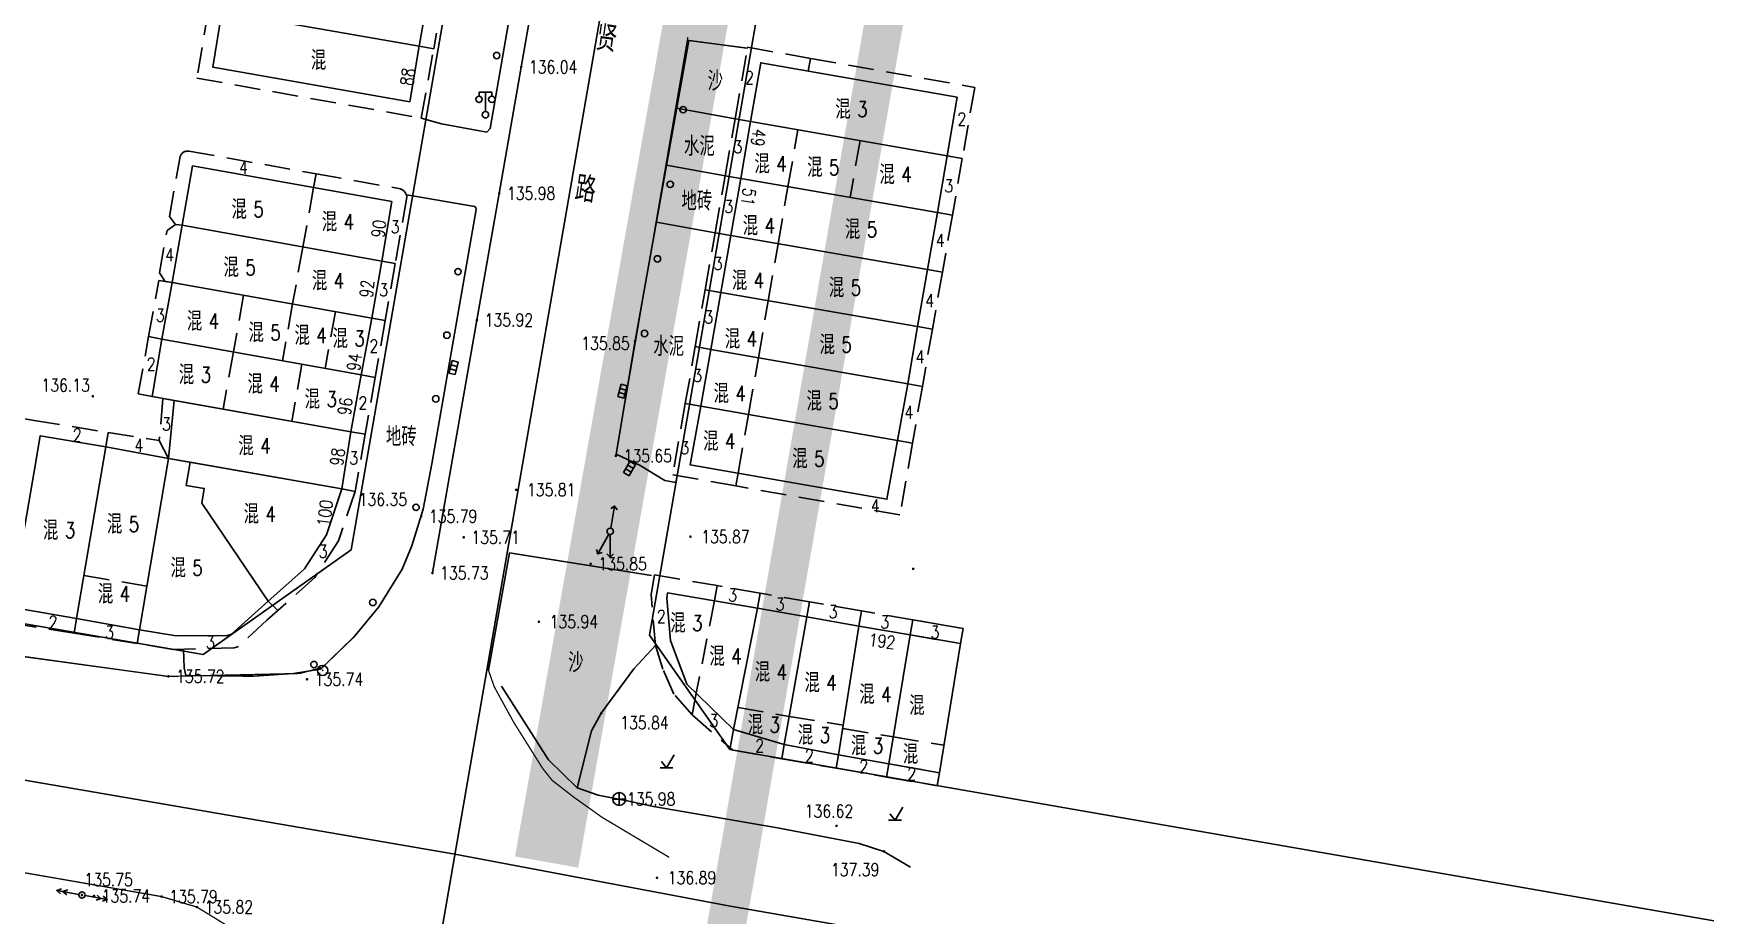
# Model space of a CAD drawing. Extents: x 529262 to 576451, y 2694391 to 2717535.
# Drawn here: x 563364.9 to 563495.1, y 2710567.8 to 2710636.5 of the extents above; entities that cross this region are included whole.
import ezdxf
from ezdxf.enums import TextEntityAlignment as Align
from ezdxf.xclip import XClip

# ---------------------------------------------------------------- set-up
doc = ezdxf.new("R2010")
doc.units = 0
doc.header["$XCLIPFRAME"] = 0
for name, pattern in [('DASH', [0.35, 0.25, -0.1]), ('X2', [10, 8, -2]), ('X5', [3, 2, -1])]:
    doc.linetypes.add(name, pattern=pattern)
for name, color, linetype in [('COMPONENT', 8, 'Continuous'), ('DLDW', 8, 'Continuous'), ('DLSS', 4, 'Continuous'), ('DMTZ', 8, 'Continuous'), ('GCD', 8, 'Continuous'), ('GXYZ', 8, 'Continuous'), ('JMD', 8, 'Continuous'), ('KZD', 8, 'Continuous'), ('PP-COM', 7, 'Continuous'), ('RD-中线', 40, 'Continuous'), ('RD-红线', 7, 'Continuous'), ('ZBTZ', 8, 'Continuous'), ('ZJ', 7, 'Continuous'), ('污水管径标注_W10-', 202, 'Continuous'), ('河流', 4, 'Continuous')]:
    doc.layers.add(name, color=color, linetype=linetype)
doc.styles.add('HZ', font='rs.shx', dxfattribs={"width": 0.8, "bigfont": 'hztxt.shx'})
doc.linetypes.add('10421', pattern='A,2,[150,AAA.SHX,S=0.5,R=0,X=0,Y=0.5],1e-11', length=2)
doc.linetypes.add('1161', pattern='A,0,[149,AAA.SHX,S=0.15,R=0,X=0,Y=0],-1.6', length=1.6)

# ---------------------------------------------------------------- blocks, each defined once
blk = doc.blocks.new('A$C19FD0107')
at = {"layer": 'RD-中线', "color": 8, "linetype": 'Continuous', "flags": 128}
blk.add_lwpolyline([(-7700.15, 15606.15), (-7604.06, 16159.91), (-7604.06, 16159.91), (-7596.39, 16204.1), (-7596.39, 16204.1), (-7583.8, 16276.68, 0.000297), (-7583.74, 16277.03), (-7578.34, 16308.34, -0.000153), (-7578.31, 16308.52), (-7563.37, 16394.93, -0.000362), (-7563.29, 16395.36), (-7551.51, 16462.95, -0.000187), (-7551.47, 16463.17), (-7534.02, 16562.75)], format="xyb", dxfattribs=at)
for points in [[(-8319.85, 16305.85), (-7600.23, 16181.99)], [(-7453.22, 16156.07), (-7578.93, 16177.97), (-7600.23, 16181.99)]]:
    blk.add_lwpolyline(points, dxfattribs=at)
at = {"layer": 'RD-红线', "color": 8, "linetype": 'Continuous', "flags": 128}
for points in [[(-7608.3, 16205.69), (-7596.91, 16271.33), (-7595.54, 16279.2)], [(-7585.09, 16199.04), (-7573.25, 16267.27), (-7571.88, 16275.16)], [(-7724.98, 16215.64), (-7619.84, 16197.54)], [(-7487.45, 16174.22), (-7495.49, 16175.62), (-7578.83, 16190.13)]]:
    blk.add_lwpolyline(points, dxfattribs=at)
at = {"layer": 'RD-红线', "color": 8}
blk.add_lwpolyline([(-7619.84, 16197.54), (-7608.3, 16205.69, 0.413816)], format="xyb", dxfattribs=at)
blk.add_lwpolyline([(-7585.09, 16199.04), (-7578.82, 16190.13)], dxfattribs=at)
blk = doc.blocks.new('gc123')
at = {"color": 8}
for p, q in [((-1, 0), (1, 0)), ((0, 0), (-0.8, 1)), ((0, 0), (1.2, 2))]:
    blk.add_line(p, q, dxfattribs=at)
blk = doc.blocks.new('gc170')
at = {"color": 8, "linetype": 'Continuous'}
blk.add_circle((0, 0), 0.5, dxfattribs=at)
blk = doc.blocks.new('gc097')
at = {"color": 8}
for p, q in [((-1, 2.9), (-1, 3.5)), ((-1, 3.5), (1, 3.5)), ((0, 0.5), (0, 3.5)), ((1, 3.5), (1, 2.9))]:
    blk.add_line(p, q, dxfattribs=at)
for centre in [(-1, 2.4), (1, 2.4), (0, 0)]:
    blk.add_circle(centre, 0.5, dxfattribs=at)
blk = doc.blocks.new('gc117')
at = {"color": 8}
blk.add_circle((0, 0), 0.8, dxfattribs=at)
blk.add_point((0, 0), dxfattribs=at)
blk = doc.blocks.new('gc041')
for p, q in [((-1, 0.5), (1, 0.5)), ((-1, -0.5), (-1, 0.5)), ((-0.33, 0.5), (-0.33, -0.5)), ((0.33, 0.5), (0.33, -0.5)), ((1, 0.5), (1, -0.5)), ((1, -0.5), (-1, -0.5))]:
    blk.add_line(p, q)
blk = doc.blocks.new('gc013b')
at = {"linetype": 'Continuous'}
blk.add_line((0.5, 0), (4, 0), dxfattribs=at)
at = {"linetype": 'Continuous', "flags": 128}
blk.add_lwpolyline([(3.5, 0.5), (4, 0), (3.5, -0.5)], dxfattribs=at)
blk = doc.blocks.new('gc013a')
at = {"linetype": 'Continuous'}
blk.add_line((0.5, 0), (4, 0), dxfattribs=at)
at = {"linetype": 'Continuous', "flags": 128}
for points in [[(2.31, -0.4), (3, 0), (2.31, 0.4)], [(3.31, -0.4), (4, 0), (3.31, 0.4)]]:
    blk.add_lwpolyline(points, dxfattribs=at)
blk = doc.blocks.new('GC200')
at = {"linetype": 'Continuous', "const_width": 0.2, "flags": 128}
blk.add_lwpolyline([(-0.1, 0, 1), (0.1, 0, 1)], format="xyb", close=True, dxfattribs=at)
blk = doc.blocks.new('gcbj0102')
for p, q in [((-1, 0), (1, 0)), ((0, -1), (0, 1))]:
    blk.add_line(p, q)
blk.add_circle((0, 0), 1)

msp = doc.modelspace()

# ---------------------------------------------------------------- linework, layer by layer
at = {"layer": 'DLSS', "linetype": 'Continuous', "const_width": 0.1, "elevation": 24.543, "flags": 128}
for points in [[(563293.254, 2710702.46), (563282.549, 2710699.569), (563275.156, 2710693.485), (563272.229, 2710688.281), (563263.761, 2710649.245), (563261.067, 2710624.833), (563259.77, 2710618.629), (563259.595, 2710614.136), (563260.883, 2710610.583), (563262.962, 2710606.832), (563264.936, 2710604.632), (563270.037, 2710601.983), (563275.245, 2710600.289), (563315.937, 2710594.555), (563375.452, 2710586.437), (563385.68, 2710586.666), (563387.357, 2710587.117)], [(563415.902, 2710636.219), (563410.293, 2710603.614)], [(563381.152, 2710545.045), (563378.533, 2710532.016), (563383.443, 2710531.351), (563386.484, 2710549.457), (563387.009, 2710554.847), (563386.654, 2710557.651), (563385.577, 2710560.902), (563384.555, 2710562.98), (563382.417, 2710565.275), (563379.82, 2710567.153), (563377.676, 2710568.473), (563374.921, 2710569.291)]]:
    msp.add_lwpolyline(points, dxfattribs=at)
at = {"layer": 'DLSS', "linetype": 'Continuous'}
for points in [[(563388.355, 2710685.966), (563392.091, 2710684.256), (563395.76, 2710682.199), (563399.454, 2710679.521), (563402.995, 2710674.4), (563404.719, 2710670.721), (563406.162, 2710665.92), (563406.448, 2710663.363), (563400.512, 2710629.095), (563400.237, 2710628.824), (563396.717, 2710629.466), (563395.13, 2710629.917)], [(563420.536, 2710635.352), (563415.986, 2710635.967), (563411.793, 2710612.558), (563410.331, 2710603.752), (563412.197, 2710602.851), (563414.112, 2710601.693), (563414.969, 2710601.544), (563415.062, 2710602.075)], [(563394.03, 2710623.934), (563399.285, 2710623.039), (563399.399, 2710622.95), (563399.43, 2710622.804), (563395.967, 2710603), (563395.291, 2710599.468), (563394.404, 2710596.595), (563393.668, 2710594.776), (563391.836, 2710591.863), (563389.858, 2710589.478), (563387.3, 2710586.998)], [(563413.062, 2710594.294), (563402.022, 2710596.053), (563400.376, 2710586.918)], [(563387.3, 2710586.998), (563385.199, 2710586.663), (563381.998, 2710586.444), (563376.801, 2710586.513)]]:
    msp.add_lwpolyline(points, dxfattribs=at)
at = {"layer": 'DLSS', "linetype": 'Continuous', "const_width": 0.1}
for points in [[(563420.536, 2710635.352), (563415.986, 2710635.967), (563411.793, 2710612.558), (563410.331, 2710603.752), (563412.197, 2710602.851), (563414.112, 2710601.693), (563414.969, 2710601.544), (563415.062, 2710602.075)], [(563394.03, 2710623.934), (563399.285, 2710623.039), (563399.399, 2710622.95), (563399.43, 2710622.804), (563395.967, 2710603), (563395.291, 2710599.468), (563394.404, 2710596.595), (563393.668, 2710594.776), (563391.836, 2710591.863), (563389.858, 2710589.478), (563387.3, 2710586.998)], [(563413.062, 2710594.294), (563402.022, 2710596.053), (563400.376, 2710586.918)], [(563387.3, 2710586.998), (563385.199, 2710586.663), (563381.998, 2710586.444), (563376.801, 2710586.513)]]:
    msp.add_lwpolyline(points, dxfattribs=at)
at = {"layer": 'DLSS', "linetype": 'Continuous', "const_width": 0.1, "flags": 128}
for points in [[(563275.295, 2710600.289), (563375.402, 2710586.437)], [(563271.684, 2710587.232), (563374.921, 2710569.291)]]:
    msp.add_lwpolyline(points, dxfattribs=at)
at = {"layer": 'DLSS', "linetype": 'X2', "const_width": 0.1, "flags": 128}
msp.add_lwpolyline([(563400.376, 2710586.918), (563400.819, 2710585.638), (563402.324, 2710582.89), (563404.598, 2710579.268), (563405.332, 2710578.344), (563407.005, 2710577.043), (563409.245, 2710575.447), (563414.448, 2710572.349)], dxfattribs=at)
at = {"layer": 'DMTZ', "linetype": '10421', "elevation": 136.9, "flags": 128}
msp.add_lwpolyline([(563401.399, 2710585.67), (563405.038, 2710579.928), (563407.291, 2710577.765), (563408.912, 2710577.195), (563411.446, 2710576.703), (563413.232, 2710576.303), (563422.89, 2710574.637), (563429.239, 2710573.436), (563431.17, 2710572.812), (563433.225, 2710571.593)], dxfattribs=at)
at = {"layer": 'JMD', "linetype": 'Continuous', "flags": 128}
for points, elevation in [([(563394.991, 2710635.508), (563395.716, 2710639.672), (563380.363, 2710642.353), (563379.625, 2710638.185)], 136.717), ([(563394.241, 2710631.185), (563378.92, 2710633.878), (563379.625, 2710638.185), (563394.991, 2710635.508)], 136.688), ([(563436.866, 2710631.541), (563436.102, 2710626.986), (563420.786, 2710629.648), (563421.583, 2710634.232)], 136.1), ([(563436.102, 2710626.986), (563435.327, 2710622.553), (563420.034, 2710625.206), (563420.786, 2710629.648)], 136.275), ([(563377.328, 2710626.187), (563392.842, 2710623.425), (563392.068, 2710618.771), (563376.527, 2710621.568)], 136.463), ([(563435.327, 2710622.553), (563434.563, 2710618.128), (563419.256, 2710620.77), (563420.034, 2710625.206)], 136.474), ([(563376.527, 2710621.568), (563375.744, 2710617.126), (563391.285, 2710614.339), (563392.068, 2710618.771)], 136.396), ([(563376.527, 2710621.568), (563375.744, 2710617.126), (563391.285, 2710614.339), (563392.068, 2710618.771)], 136.396), ([(563434.563, 2710618.128), (563433.772, 2710613.677), (563418.464, 2710616.33), (563419.256, 2710620.77)], 136.466), ([(563434.563, 2710618.128), (563433.772, 2710613.677), (563418.464, 2710616.33), (563419.256, 2710620.77)], 136.466), ([(563375.744, 2710617.126), (563374.942, 2710612.712), (563390.475, 2710609.918), (563391.285, 2710614.339)], 136.296), ([(563375.744, 2710617.126), (563374.942, 2710612.712), (563390.475, 2710609.918), (563391.285, 2710614.339)], 136.296), ([(563433.772, 2710613.677), (563433.02, 2710609.21), (563417.696, 2710611.908), (563418.464, 2710616.33), (563433.772, 2710613.677)], -526.912), ([(563433.772, 2710613.677), (563433.02, 2710609.21), (563417.696, 2710611.908), (563418.464, 2710616.33), (563433.772, 2710613.677)], -526.912), ([(563374.942, 2710612.712), (563374.178, 2710608.225), (563389.656, 2710605.489), (563390.475, 2710609.918)], 136.288), ([(563374.942, 2710612.712), (563374.178, 2710608.225), (563389.656, 2710605.489), (563390.475, 2710609.918)], 136.288), ([(563433.02, 2710609.21), (563432.226, 2710604.802), (563416.902, 2710607.47), (563417.696, 2710611.908)], -527.165), ([(563433.02, 2710609.21), (563432.226, 2710604.802), (563416.902, 2710607.47), (563417.696, 2710611.908)], -527.165), ([(563416.902, 2710607.47), (563432.226, 2710604.802), (563431.405, 2710600.231), (563416.074, 2710602.926)], 136.241), ([(563416.902, 2710607.47), (563432.226, 2710604.802), (563431.405, 2710600.231), (563416.074, 2710602.926)], 136.241), ([(563375.459, 2710603.42), (563373.207, 2710590.068), (563368.294, 2710590.935), (563370.573, 2710604.318)], 136.342), ([(563375.459, 2710603.42), (563373.207, 2710590.068), (563368.294, 2710590.935), (563370.573, 2710604.318)], 136.342), ([(563377.141, 2710603.123), (563388.959, 2710601.04), (563387.751, 2710597.455), (563386.045, 2710594.816), (563385.771, 2710594.545), (563383.23, 2710592.305), (563378.045, 2710599.931), (563378.238, 2710601.075), (563376.835, 2710601.311)], 136.342), ([(563377.141, 2710603.123), (563388.959, 2710601.04), (563387.751, 2710597.455), (563386.045, 2710594.816), (563385.771, 2710594.545), (563383.23, 2710592.305), (563378.045, 2710599.931), (563378.238, 2710601.075), (563376.835, 2710601.311)], 136.342), ([(563421.319, 2710591.753), (563414.306, 2710592.94), (563414.26, 2710592.529), (563414.537, 2710589.222), (563415.833, 2710585.821), (563419.467, 2710582.297), (563421.319, 2710591.753)], 136.186), ([(563421.319, 2710591.753), (563414.306, 2710592.94), (563414.26, 2710592.529), (563414.537, 2710589.222), (563415.833, 2710585.821), (563419.467, 2710582.297), (563421.319, 2710591.753)], 136.186), ([(563421.319, 2710591.753), (563425.158, 2710591.076), (563423.404, 2710581.125), (563419.714, 2710582.231), (563419.467, 2710582.297), (563421.319, 2710591.753)], 136.186), ([(563421.319, 2710591.753), (563425.158, 2710591.076), (563423.404, 2710581.125), (563419.714, 2710582.231), (563419.467, 2710582.297), (563421.319, 2710591.753)], 136.186), ([(563427.636, 2710580.33), (563423.404, 2710581.125), (563425.158, 2710591.076), (563429.215, 2710590.361)], 136.207), ([(563427.636, 2710580.33), (563423.404, 2710581.125), (563425.158, 2710591.076), (563429.215, 2710590.361)], 136.207), ([(563429.215, 2710590.361), (563427.636, 2710580.33), (563431.55, 2710579.632), (563433.216, 2710589.671)], 136.207), ([(563429.215, 2710590.361), (563427.636, 2710580.33), (563431.55, 2710579.632), (563433.216, 2710589.671)], 136.207), ([(563433.216, 2710589.671), (563437.124, 2710588.997), (563435.485, 2710578.934), (563431.55, 2710579.632)], 136.194)]:
    msp.add_lwpolyline(points, close=True, dxfattribs=dict(at, elevation=elevation))
at = {"layer": 'JMD', "linetype": 'X5'}
for points, elevation in [([(563395.716, 2710639.672), (563396.844, 2710639.486), (563396.117, 2710635.312), (563394.991, 2710635.508)], 136.656), ([(563379.625, 2710638.185), (563378.581, 2710638.365), (563377.664, 2710633.032), (563395.13, 2710629.917), (563396.117, 2710635.312), (563394.991, 2710635.508)], 136.688), ([(563420.786, 2710629.648), (563419.576, 2710629.86), (563420.55, 2710635.431), (563425.445, 2710634.567), (563425.272, 2710633.582)], 136.1), ([(563425.272, 2710633.582), (563425.445, 2710634.567), (563438.241, 2710632.309), (563437.273, 2710626.781), (563436.102, 2710626.986)], 136.286), ([(563420.034, 2710625.206), (563418.8, 2710625.422), (563419.576, 2710629.86), (563420.786, 2710629.648)], 136.275), ([(563436.102, 2710626.986), (563437.273, 2710626.781), (563436.497, 2710622.348), (563435.327, 2710622.553)], 136.275), ([(563419.256, 2710620.77), (563418.024, 2710620.985), (563418.8, 2710625.422), (563420.034, 2710625.206)], 136.466), ([(563375.744, 2710617.126), (563375.209, 2710617.203), (563374.755, 2710617.868), (563375.345, 2710621.156), (563376.001, 2710621.628), (563376.527, 2710621.568)], 136.296), ([(563435.327, 2710622.553), (563436.497, 2710622.348), (563435.723, 2710617.925), (563434.563, 2710618.128)], 136.275), ([(563418.464, 2710616.33), (563417.248, 2710616.543), (563418.025, 2710620.99), (563419.256, 2710620.77)], 136.466), ([(563392.068, 2710618.771), (563393.116, 2710618.587), (563392.335, 2710614.154), (563391.285, 2710614.339)], 136.396), ([(563392.068, 2710618.771), (563393.116, 2710618.587), (563392.335, 2710614.154), (563391.285, 2710614.339)], 136.396), ([(563434.563, 2710618.128), (563435.723, 2710617.925), (563434.943, 2710613.472), (563433.772, 2710613.677)], 136.466), ([(563374.942, 2710612.712), (563373.911, 2710612.898), (563374.702, 2710617.276), (563375.744, 2710617.126)], 136.288), ([(563374.942, 2710612.712), (563373.911, 2710612.898), (563374.702, 2710617.276), (563375.744, 2710617.126)], 136.288), ([(563417.696, 2710611.908), (563416.475, 2710612.121), (563417.248, 2710616.543), (563418.464, 2710616.33)], -526.912), ([(563417.696, 2710611.908), (563416.475, 2710612.121), (563417.248, 2710616.543), (563418.464, 2710616.33)], -526.912), ([(563391.285, 2710614.339), (563392.335, 2710614.154), (563391.556, 2710609.728), (563390.475, 2710609.918)], 136.296), ([(563391.285, 2710614.339), (563392.335, 2710614.154), (563391.556, 2710609.728), (563390.475, 2710609.918)], 136.296), ([(563433.772, 2710613.677), (563434.943, 2710613.472), (563434.162, 2710609.01), (563433.02, 2710609.21)], 136.466), ([(563433.772, 2710613.677), (563434.943, 2710613.472), (563434.162, 2710609.01), (563433.02, 2710609.21)], 136.466), ([(563416.902, 2710607.47), (563415.698, 2710607.68), (563416.475, 2710612.121), (563417.696, 2710611.908)], 136.241), ([(563416.902, 2710607.47), (563415.698, 2710607.68), (563416.475, 2710612.121), (563417.696, 2710611.908)], 136.241), ([(563390.475, 2710609.918), (563391.556, 2710609.728), (563390.775, 2710605.292), (563389.656, 2710605.489)], 136.288), ([(563390.475, 2710609.918), (563391.556, 2710609.728), (563390.775, 2710605.292), (563389.656, 2710605.489)], 136.288), ([(563433.02, 2710609.21), (563434.162, 2710609.01), (563433.391, 2710604.607), (563432.226, 2710604.802)], -527.165), ([(563433.02, 2710609.21), (563434.162, 2710609.01), (563433.391, 2710604.607), (563432.226, 2710604.802)], -527.165), ([(563416.902, 2710607.47), (563415.698, 2710607.68), (563414.729, 2710602.134), (563419.64, 2710601.267), (563419.816, 2710602.268)], 136.241), ([(563416.902, 2710607.47), (563415.698, 2710607.68), (563414.729, 2710602.134), (563419.64, 2710601.267), (563419.816, 2710602.268)], 136.241), ([(563364.998, 2710590.303), (563361.312, 2710590.899), (563363.975, 2710606.539), (563364.998, 2710606.373)], 136.195), ([(563364.998, 2710606.373), (563370.754, 2710605.442), (563370.573, 2710604.318)], 136.195), ([(563370.573, 2710604.318), (563370.754, 2710605.442), (563374.746, 2710604.796), (563375.459, 2710603.42)], 136.195), ([(563370.573, 2710604.318), (563370.754, 2710605.442), (563374.746, 2710604.796), (563375.459, 2710603.42)], 136.195), ([(563432.226, 2710604.802), (563433.391, 2710604.607), (563432.412, 2710599.012), (563419.64, 2710601.267), (563419.816, 2710602.268)], 136.241), ([(563432.226, 2710604.802), (563433.391, 2710604.607), (563432.412, 2710599.012), (563419.64, 2710601.267), (563419.816, 2710602.268)], 136.241), ([(563421.319, 2710591.753), (563421.522, 2710592.92), (563418.173, 2710593.505), (563417.966, 2710592.32)], 136.186), ([(563421.319, 2710591.753), (563421.522, 2710592.92), (563418.173, 2710593.505), (563417.966, 2710592.32)], 136.186), ([(563425.158, 2710591.076), (563425.363, 2710592.25), (563421.522, 2710592.92), (563421.319, 2710591.753)], 136.186), ([(563425.158, 2710591.076), (563425.363, 2710592.25), (563421.522, 2710592.92), (563421.319, 2710591.753)], 136.186), ([(563429.215, 2710590.361), (563429.421, 2710591.542), (563425.363, 2710592.25), (563425.158, 2710591.076)], 136.207), ([(563429.215, 2710590.361), (563429.421, 2710591.542), (563425.363, 2710592.25), (563425.158, 2710591.076)], 136.207), ([(563433.216, 2710589.671), (563433.42, 2710590.843), (563429.421, 2710591.542), (563429.215, 2710590.361)], 136.194), ([(563433.216, 2710589.671), (563433.42, 2710590.843), (563429.421, 2710591.542), (563429.215, 2710590.361)], 136.194), ([(563368.294, 2710590.935), (563368.11, 2710589.799), (563364.998, 2710590.303)], 136.195), ([(563373.207, 2710590.068), (563373.028, 2710589.003), (563368.11, 2710589.799), (563368.294, 2710590.935)], 136.342), ([(563373.207, 2710590.068), (563373.028, 2710589.003), (563368.11, 2710589.799), (563368.294, 2710590.935)], 136.342), ([(563435.381, 2710590.501), (563433.42, 2710590.843), (563433.216, 2710589.671)], 136.194), ([(563437.124, 2710588.997), (563437.327, 2710590.162), (563433.42, 2710590.843), (563433.216, 2710589.671)], 136.194), ([(563423.404, 2710581.125), (563423.211, 2710580.023), (563427.453, 2710579.285), (563427.636, 2710580.33)], 136.259), ([(563423.404, 2710581.125), (563423.211, 2710580.023), (563427.453, 2710579.285), (563427.636, 2710580.33)], 136.259), ([(563427.636, 2710580.33), (563427.453, 2710579.285), (563431.369, 2710578.602), (563431.55, 2710579.632)], 136.207), ([(563427.636, 2710580.33), (563427.453, 2710579.285), (563431.369, 2710578.602), (563431.55, 2710579.632)], 136.207), ([(563431.55, 2710579.632), (563431.369, 2710578.602), (563433.973, 2710578.149)], 136.194), ([(563431.55, 2710579.632), (563431.369, 2710578.602), (563435.306, 2710577.916), (563435.485, 2710578.934)], 136.194)]:
    msp.add_lwpolyline(points, dxfattribs=dict(at, elevation=elevation))
at = {"layer": 'JMD', "linetype": 'X5', "flags": 128}
for points, elevation in [([(563423.695, 2710624.571), (563424.466, 2710629.008)], 136.286), ([(563429.306, 2710628.167), (563428.536, 2710623.731)], 136.1), ([(563386.756, 2710624.509), (563385.922, 2710619.877)], 136.463), ([(563422.926, 2710620.137), (563423.695, 2710624.571)], 136.286), ([(563422.158, 2710615.69), (563422.926, 2710620.137)], 136.286), ([(563385.922, 2710619.877), (563385.127, 2710615.443)], 136.463), ([(563381.304, 2710616.129), (563380.51, 2710611.71)], 136.296), ([(563381.304, 2710616.129), (563380.51, 2710611.71)], 136.296), ([(563385.127, 2710615.443), (563384.332, 2710611.023)], 136.463), ([(563385.127, 2710615.443), (563384.332, 2710611.023)], 136.463), ([(563388.454, 2710614.847), (563387.658, 2710610.425)], 136.296), ([(563388.454, 2710614.847), (563387.658, 2710610.425)], 136.296), ([(563421.39, 2710611.258), (563422.158, 2710615.69)], 136.286), ([(563421.39, 2710611.258), (563422.158, 2710615.69)], 136.286), ([(563380.51, 2710611.71), (563379.72, 2710607.245)], 136.296), ([(563380.51, 2710611.71), (563379.72, 2710607.245)], 136.296), ([(563420.61, 2710606.824), (563421.39, 2710611.258)], 136.286), ([(563420.61, 2710606.824), (563421.39, 2710611.258)], 136.286), ([(563385.853, 2710610.749), (563385.067, 2710606.3)], 136.288), ([(563385.853, 2710610.749), (563385.067, 2710606.3)], 136.288), ([(563419.816, 2710602.268), (563420.61, 2710606.824)], 136.286), ([(563419.816, 2710602.268), (563420.61, 2710606.824)], 136.286), ([(563368.866, 2710594.295), (563373.78, 2710593.466)], -512.634), ([(563368.866, 2710594.295), (563373.78, 2710593.466)], -512.634), ([(563419.804, 2710584.018), (563423.79, 2710583.315)], 136.186), ([(563419.804, 2710584.018), (563423.79, 2710583.315)], 136.186), ([(563423.79, 2710583.315), (563428.001, 2710582.653)], 136.186), ([(563423.79, 2710583.315), (563428.001, 2710582.653)], 136.186), ([(563427.959, 2710582.381), (563431.897, 2710581.728)], 136.207), ([(563427.959, 2710582.381), (563431.897, 2710581.728)], 136.207), ([(563431.897, 2710581.728), (563434.335, 2710581.331)], 136.207), ([(563431.897, 2710581.728), (563435.835, 2710581.086)], 136.207)]:
    msp.add_lwpolyline(points, dxfattribs=dict(at, elevation=elevation))
at = {"layer": 'JMD', "linetype": 'X5'}
for points, elevation in [([(563376.527, 2710621.568), (563376.001, 2710621.628), (563375.53, 2710622.258), (563376.375, 2710626.919, -0.3735509), (563377.043, 2710627.347), (563386.947, 2710625.581), (563386.756, 2710624.509)], 136.396), ([(563386.756, 2710624.509), (563386.947, 2710625.581), (563393.523, 2710624.408, -0.2854111), (563394.027, 2710623.76), (563393.116, 2710618.587), (563392.068, 2710618.771)], 136.463)]:
    msp.add_lwpolyline(points, format="xyb", dxfattribs=dict(at, elevation=elevation))
for points in [[(563374.178, 2710608.225), (563373.106, 2710608.434), (563373.911, 2710612.898), (563374.942, 2710612.712)], [(563374.178, 2710608.225), (563373.106, 2710608.434), (563373.911, 2710612.898), (563374.942, 2710612.712)], [(563375.897, 2710607.921), (563375.024, 2710608.075), (563374.746, 2710604.796), (563375.459, 2710603.42)], [(563375.897, 2710607.921), (563375.024, 2710608.075), (563374.746, 2710604.796), (563375.459, 2710603.42)], [(563389.656, 2710605.489), (563390.775, 2710605.292), (563389.992, 2710600.842), (563388.959, 2710601.04)], [(563389.656, 2710605.489), (563390.775, 2710605.292), (563389.992, 2710600.842), (563388.959, 2710601.04)], [(563388.959, 2710601.04), (563389.992, 2710600.842), (563388.702, 2710596.996), (563386.863, 2710594.151), (563383.983, 2710591.572), (563383.23, 2710592.305)], [(563388.959, 2710601.04), (563389.992, 2710600.842), (563388.702, 2710596.996), (563386.863, 2710594.151), (563383.983, 2710591.572), (563383.23, 2710592.305)], [(563416.556, 2710585.12), (563416.226, 2710583.435), (563414.818, 2710585.062), (563413.957, 2710586.998), (563413.382, 2710588.839), (563413.04, 2710592.811), (563413.303, 2710594.355), (563418.173, 2710593.505), (563417.966, 2710592.32)], [(563416.556, 2710585.12), (563416.226, 2710583.435), (563414.818, 2710585.062), (563413.957, 2710586.998), (563413.382, 2710588.839), (563413.04, 2710592.811), (563413.303, 2710594.355), (563418.173, 2710593.505), (563417.966, 2710592.32)], [(563383.23, 2710592.305), (563383.983, 2710591.572), (563383.117, 2710590.808), (563380.901, 2710588.765), (563380.566, 2710588.672), (563375.823, 2710588.534), (563373.028, 2710589.003), (563373.207, 2710590.068)], [(563383.23, 2710592.305), (563383.983, 2710591.572), (563383.117, 2710590.808), (563380.901, 2710588.765), (563380.566, 2710588.672), (563375.823, 2710588.534), (563373.028, 2710589.003), (563373.207, 2710590.068)], [(563416.556, 2710585.12), (563416.226, 2710583.435), (563419.186, 2710580.866), (563419.467, 2710582.297)], [(563416.556, 2710585.12), (563416.226, 2710583.435), (563419.186, 2710580.866), (563419.467, 2710582.297)], [(563419.467, 2710582.297), (563419.186, 2710580.866), (563419.39, 2710580.689), (563423.211, 2710580.023), (563423.404, 2710581.125)], [(563419.467, 2710582.297), (563419.186, 2710580.866), (563419.39, 2710580.689), (563423.211, 2710580.023), (563423.404, 2710581.125)]]:
    msp.add_lwpolyline(points, dxfattribs=at)
at = {"layer": 'JMD', "linetype": 'Continuous', "flags": 128}
for points in [[(563375.897, 2710607.921), (563389.656, 2710605.489), (563388.959, 2710601.04), (563375.459, 2710603.42)], [(563375.897, 2710607.921), (563389.656, 2710605.489), (563388.959, 2710601.04), (563375.459, 2710603.42)], [(563383.23, 2710592.305), (563378.045, 2710599.931), (563378.238, 2710601.075), (563376.835, 2710601.311), (563377.141, 2710603.123), (563375.459, 2710603.42), (563373.207, 2710590.068), (563376.066, 2710589.586), (563380.035, 2710589.627), (563380.376, 2710589.721), (563383.23, 2710592.305)], [(563383.23, 2710592.305), (563378.045, 2710599.931), (563378.238, 2710601.075), (563376.835, 2710601.311), (563377.141, 2710603.123), (563375.459, 2710603.42), (563373.207, 2710590.068), (563376.066, 2710589.586), (563380.035, 2710589.627), (563380.376, 2710589.721), (563383.23, 2710592.305)]]:
    msp.add_lwpolyline(points, close=True, dxfattribs=at)
for points, elevation in [([(563364.998, 2710602.391), (563365.48, 2710605.179), (563370.573, 2710604.318), (563368.294, 2710590.935), (563364.998, 2710591.512)], 136.195), ([(563364.998, 2710591.512), (563363.172, 2710591.831), (563364.998, 2710602.391)], 136.195), ([(563434.09, 2710579.181), (563431.55, 2710579.632), (563433.216, 2710589.671), (563435.246, 2710589.321)], 136.194)]:
    msp.add_lwpolyline(points, dxfattribs=dict(at, elevation=elevation))
at = {"layer": 'JMD', "linetype": 'X5', "flags": 128}
msp.add_lwpolyline([(563417.966, 2710592.32), (563416.556, 2710585.12)], dxfattribs=at)
msp.add_lwpolyline([(563417.966, 2710592.32), (563416.556, 2710585.12)], dxfattribs=at)
at = {"layer": 'PP-COM', "color": 8, "const_width": 3}
msp.add_lwpolyline([(563417.341, 2710556.693), (562978.055, 2710627.629), (563025.329, 2710860.726), (563456.913, 2710785.203), (563417.116, 2710556.733)], dxfattribs=at)
at = {"layer": 'ZBTZ', "linetype": '1161', "flags": 128}
for points, elevation in [([(563419.577, 2710629.865), (563415.038, 2710630.678)], 136.36), ([(563418.801, 2710625.427), (563414.244, 2710626.243)], 136.5), ([(563418.025, 2710620.99), (563413.45, 2710621.81)], 136.371), ([(563407.291, 2710577.765), (563408.399, 2710582.187), (563409.157, 2710583.57), (563411.706, 2710587.024), (563413.382, 2710588.839)], 136.628), ([(563407.291, 2710577.765), (563408.399, 2710582.187), (563409.157, 2710583.57), (563411.706, 2710587.024), (563413.382, 2710588.839)], 136.628)]:
    msp.add_lwpolyline(points, dxfattribs=dict(at, elevation=elevation))
at = {"layer": 'ZBTZ', "linetype": '1161', "ltscale": 0.3, "flags": 128}
msp.add_lwpolyline([(563376.801, 2710586.513), (563376.672, 2710587.117), (563376.63, 2710588.558)], dxfattribs=at)
at = {"layer": '污水管径标注_W10-'}
msp.add_lwpolyline([(563396.027, 2710594.492), (563399.478, 2710614.192), (563401.203, 2710624.042), (563402.929, 2710633.892), (563406.38, 2710653.592), (563409.831, 2710673.292), (563411.625, 2710683.53), (563416.802, 2710713.08), (563420.185, 2710732.392), (563421.979, 2710742.63), (563423.636, 2710752.092), (563427.155, 2710772.18)], dxfattribs=at)
at = {"layer": '河流', "color": 5, "linetype": 'DASH', "ltscale": 0.1, "const_width": 5}
msp.add_lwpolyline([(563443.264, 2710788.226), (563404.903, 2710571.979)], dxfattribs=at)

# ---------------------------------------------------------------- block references
at = {"layer": 'COMPONENT', "linetype": 'Continuous', "xscale": 0.5, "yscale": 0.5}
msp.add_blockref('gcbj0102', (563410.555, 2710576.888, 135.98), dxfattribs=at)
at = {"layer": 'DLDW', "color": 252, "linetype": 'Continuous', "xscale": 0.5, "yscale": 0.5, "zscale": 0.5}
msp.add_blockref('gc097', (563400.139, 2710630.18), dxfattribs=at)
at = {"layer": 'GCD', "linetype": 'Continuous'}
ref = msp.add_blockref('GC200', (563402.926, 2710633.902, 136.04), dxfattribs=dict(at, xscale=0.5, yscale=0.5, zscale=0.5))
ref.add_attrib('height', '136.04', dxfattribs={"linetype": 'Continuous', "height": 1, "style": 'HZ', "width": 0.8}).set_placement((563403.526, 2710633.902, 136.04), align=Align.MIDDLE_LEFT)
ref = msp.add_blockref('GC200', (563401.209, 2710624.055, 135.98), dxfattribs=dict(at, xscale=0.5, yscale=0.5, zscale=0.5))
ref.add_attrib('height', '135.98', dxfattribs={"linetype": 'Continuous', "height": 1, "style": 'HZ', "width": 0.8}).set_placement((563401.809, 2710624.055, 135.98), align=Align.MIDDLE_LEFT)
ref = msp.add_blockref('GC200', (563399.478, 2710614.19, 135.92), dxfattribs=dict(at, xscale=0.5, yscale=0.5, zscale=0.5))
ref.add_attrib('height', '135.92', dxfattribs={"linetype": 'Continuous', "height": 1, "style": 'HZ', "width": 0.8}).set_placement((563400.078, 2710614.19, 135.92), align=Align.MIDDLE_LEFT)
at = {"layer": 'GCD', "linetype": 'Continuous', "xscale": 0.5, "yscale": 0.5, "zscale": 0.5}
for p in [(563411.793, 2710612.558, 135.846), (563369.57, 2710608.253, 136.132), (563402.531, 2710600.973, 135.813), (563416.102, 2710597.32, 135.874), (563433.449, 2710594.812, 135.902), (563404.3, 2710590.694, 135.944), (563427.474, 2710574.799, 136.621), (563413.499, 2710570.754, 136.889)]:
    msp.add_blockref('GC200', p, dxfattribs=at)
at = {"layer": 'GCD', "linetype": 'Continuous', "xscale": 0.5, "yscale": 0.5}
for p in [(563432.226, 2710604.802, 136.416), (563388.959, 2710601.04, 136.347), (563409.157, 2710583.57, 135.842), (563431.17, 2710572.812, 137.392), (563368.722, 2710569.414, 135.754)]:
    msp.add_blockref('GC200', p, dxfattribs=at)
at = {"layer": 'GCD', "linetype": 'Continuous'}
ref = msp.add_blockref('GC200', (563410.293, 2710603.614, 135.654), dxfattribs=dict(at, xscale=0.5, yscale=0.5, zscale=0.5))
ref.add_attrib('height', '135.65', dxfattribs={"linetype": 'Continuous', "height": 1, "style": 'HZ', "width": 0.8}).set_placement((563410.893, 2710603.614, 135.654), align=Align.MIDDLE_LEFT)
ref = msp.add_blockref('GC200', (563395.138, 2710598.903, 135.786), dxfattribs=dict(at, xscale=0.5, yscale=0.5, zscale=0.5))
ref.add_attrib('height', '135.79', dxfattribs={"linetype": 'Continuous', "height": 1, "style": 'HZ', "width": 0.8}).set_placement((563395.738, 2710598.903, 135.786), align=Align.MIDDLE_LEFT)
ref = msp.add_blockref('GC200', (563398.448, 2710597.269, 135.705), dxfattribs=dict(at, xscale=0.5, yscale=0.5, zscale=0.5))
ref.add_attrib('height', '135.71', dxfattribs={"linetype": 'Continuous', "height": 1, "style": 'HZ', "width": 0.8}).set_placement((563399.048, 2710597.269, 135.705), align=Align.MIDDLE_LEFT)
ref = msp.add_blockref('GC200', (563408.333, 2710595.203, 135.849), dxfattribs=dict(at, xscale=0.5, yscale=0.5, zscale=0.5))
ref.add_attrib('height', '135.85', dxfattribs={"linetype": 'Continuous', "height": 1, "style": 'HZ', "width": 0.8}).set_placement((563408.933, 2710595.203, 135.849), align=Align.MIDDLE_LEFT)
ref = msp.add_blockref('GC200', (563396.012, 2710594.493, 135.73), dxfattribs=dict(at, xscale=0.5, yscale=0.5, zscale=0.5))
ref.add_attrib('height', '135.73', dxfattribs={"linetype": 'Continuous', "height": 1, "style": 'HZ', "width": 0.8}).set_placement((563396.612, 2710594.493, 135.73), align=Align.MIDDLE_LEFT)
ref = msp.add_blockref('GC200', (563375.452, 2710586.437, 135.722), dxfattribs=dict(at, xscale=0.5, yscale=0.5, zscale=0.5))
ref.add_attrib('height', '135.72', dxfattribs={"linetype": 'Continuous', "height": 1, "style": 'HZ', "width": 0.8}).set_placement((563376.052, 2710586.437, 135.722), align=Align.MIDDLE_LEFT)
ref = msp.add_blockref('GC200', (563386.248, 2710586.213, 135.744), dxfattribs=dict(at, xscale=0.5, yscale=0.5, zscale=0.5))
ref.add_attrib('height', '135.74', dxfattribs={"linetype": 'Continuous', "height": 1, "style": 'HZ', "width": 0.8}).set_placement((563386.848, 2710586.213, 135.744), align=Align.MIDDLE_LEFT)
ref = msp.add_blockref('GC200', (563410.555, 2710576.888, 135.98), dxfattribs=dict(at, xscale=0.5, yscale=0.5, zscale=0.5))
ref.add_attrib('height', '135.98', dxfattribs={"linetype": 'Continuous', "height": 1, "style": 'HZ', "width": 0.8}).set_placement((563411.155, 2710576.888, 135.98), align=Align.MIDDLE_LEFT)
ref = msp.add_blockref('GC200', (563369.659, 2710569.336, 135.74), dxfattribs=dict(at, xscale=0.5, yscale=0.5, zscale=0.5))
ref.add_attrib('height', '135.74', dxfattribs={"linetype": 'Continuous', "height": 1, "style": 'HZ', "width": 0.8}).set_placement((563370.259, 2710569.336, 135.74), align=Align.MIDDLE_LEFT)
ref = msp.add_blockref('GC200', (563374.921, 2710569.291, 135.79), dxfattribs=dict(at, xscale=0.5, yscale=0.5, zscale=0.5))
ref.add_attrib('height', '135.79', dxfattribs={"linetype": 'Continuous', "height": 1, "style": 'HZ', "width": 0.8}).set_placement((563375.521, 2710569.291, 135.79), align=Align.MIDDLE_LEFT)
ref = msp.add_blockref('GC200', (563377.676, 2710568.473, 135.821), dxfattribs=dict(at, xscale=0.5, yscale=0.5, zscale=0.5))
ref.add_attrib('height', '135.82', dxfattribs={"linetype": 'Continuous', "height": 1, "style": 'HZ', "width": 0.8}).set_placement((563378.276, 2710568.473, 135.821), align=Align.MIDDLE_LEFT)
at = {"layer": 'GXYZ', "linetype": 'Continuous'}
for name, p, xscale, yscale, zscale, rotation in [('gc041', (563397.656, 2710610.484), 0.4999999998761745, 0.4999999998761745, 0.4999999998761745, 75.15788608872958), ('gc041', (563410.812, 2710608.645), 0.4999999998761745, 0.4999999998761745, 0.4999999998761745, 75.15788608872958), ('gc041', (563411.36, 2710602.617), 0.4999999999390561, 0.4999999999390561, 0.4999999999390561, 240.4176757538355), ('gc013b', (563409.857, 2710597.735), 0.5000000000435475, 0.5000000000435475, 0.5000000000435475, 80.30421559891124), ('gc013b', (563409.857, 2710597.735), 0.5000000002124146, 0.5000000002124146, 0.5000000002124146, 241.2977735078115), ('gc013b', (563409.857, 2710597.735), 0.4999999999972079, 0.4999999999972079, 0.4999999999972079, 269.7858783938564), ('gc013a', (563368.722, 2710569.414), 0.4999999999333541, 0.4999999999333541, 0.4999999999333541, 169.9701383492594), ('gc013a', (563368.722, 2710569.414), 0.49999999998825, 0.49999999998825, 0.49999999998825, 349.7401467216841)]:
    msp.add_blockref(name, p, dxfattribs=dict(at, xscale=xscale, yscale=yscale, zscale=zscale, rotation=rotation))
at = {"layer": 'GXYZ', "linetype": 'Continuous', "xscale": 0.5, "yscale": 0.5, "zscale": 0.5}
for p in [(563409.857, 2710597.735), (563409.857, 2710597.735), (563409.857, 2710597.735), (563409.857, 2710597.735), (563368.722, 2710569.414), (563368.722, 2710569.414), (563368.722, 2710569.414)]:
    msp.add_blockref('gc170', p, dxfattribs=at)
at = {"layer": 'KZD', "linetype": 'Continuous', "xscale": 0.5, "yscale": 0.5, "zscale": 0.5}
msp.add_blockref('gc117', (563387.461, 2710586.898, 136.084), dxfattribs=at)
msp.add_blockref('gc117', (563387.461, 2710586.898, 136.084), dxfattribs=at)
at = {"layer": 'PP-COM'}
ref = msp.add_blockref('A$C19FD0107', (570997.993, 2694390.603), dxfattribs=at)
XClip(ref).set_block_clipping_path([(-9366.4383134884, 14428.6043910822), (-3328.4480743363, 17452.7484863754)])
at = {"layer": 'ZBTZ', "linetype": 'Continuous'}
for p, xscale, yscale, zscale, rotation in [((563401.016, 2710634.786), 0.499999999956062, 0.499999999956062, 0.499999999956062, 260.1725827451389), ((563415.53, 2710630.57), 0.4999999998393497, 0.4999999998393497, 0.4999999998393497, 80.2293823100325), ((563414.529, 2710624.761), 0.4999999998393497, 0.4999999998393497, 0.4999999998393497, 80.2293823100325), ((563413.529, 2710618.952), 0.4999999998393497, 0.4999999998393497, 0.4999999998393497, 80.2293823100325), ((563398.004, 2710617.957), 0.5000000001512277, 0.5000000001512277, 0.5000000001512277, 260.0813340339334), ((563397.138, 2710613.006), 0.5000000001512277, 0.5000000001512277, 0.5000000001512277, 260.0813340339334), ((563397.138, 2710613.006), 0.5000000001512277, 0.5000000001512277, 0.5000000001512277, 260.0813340339334), ((563412.529, 2710613.143), 0.4999999998393497, 0.4999999998393497, 0.4999999998393497, 80.2293823100325), ((563412.529, 2710613.143), 0.4999999998393497, 0.4999999998393497, 0.4999999998393497, 80.2293823100325), ((563396.272, 2710608.054), 0.5000000001512277, 0.5000000001512277, 0.5000000001512277, 260.0813340339334), ((563396.272, 2710608.054), 0.5000000001512277, 0.5000000001512277, 0.5000000001512277, 260.0813340339334), ((563394.737, 2710599.606), 0.5000000001512277, 0.5000000001512277, 0.5000000001512277, 260.0813340339334), ((563394.737, 2710599.606), 0.5000000001512277, 0.5000000001512277, 0.5000000001512277, 260.0813340339334), ((563391.373, 2710592.198), 0.5000000001512277, 0.5000000001512277, 0.5000000001512277, 260.0813340339334), ((563391.373, 2710592.198), 0.5000000001512277, 0.5000000001512277, 0.5000000001512277, 260.0813340339334), ((563386.786, 2710587.361), 0.4999999999614736, 0.4999999999614736, 0.4999999999614736, 223.3495396267165), ((563386.786, 2710587.361), 0.4999999999614736, 0.4999999999614736, 0.4999999999614736, 223.3495396267165)]:
    msp.add_blockref('gc170', p, dxfattribs=dict(at, xscale=xscale, yscale=yscale, zscale=zscale, rotation=rotation))
at = {"layer": 'ZBTZ', "linetype": 'Continuous', "xscale": 0.5, "yscale": 0.5}
for p in [(563414.236, 2710579.319), (563414.236, 2710579.319), (563432.035, 2710575.243), (563432.035, 2710575.243)]:
    msp.add_blockref('gc123', p, dxfattribs=at)

# ---------------------------------------------------------------- texts
at = {"layer": 'GCD', "linetype": 'Continuous', "style": 'HZ', "width": 0.8}
for s, p in [('135.85', (563409.485, 2710612.381)), ('136.13', (563367.453, 2710609.115)), ('136.35', (563392.154, 2710600.217)), ('135.81', (563405.256, 2710600.973)), ('135.87', (563418.827, 2710597.32)), ('135.94', (563407.025, 2710590.694)), ('135.84', (563412.52, 2710582.84)), ('136.62', (563426.889, 2710575.942)), ('137.39', (563428.93, 2710571.387)), ('135.75', (563370.799, 2710570.614)), ('136.89', (563416.224, 2710570.754))]:
    msp.add_text(s, height=1, dxfattribs=at).set_placement(p, align=Align.MIDDLE)
at = {"layer": 'JMD', "linetype": 'Continuous', "style": 'HZ', "width": 0.8}
for p in [(563387.744, 2710634.421), (563428.58, 2710630.605), (563422.283, 2710626.35), (563426.386, 2710626.077), (563432.016, 2710625.514), (563381.566, 2710622.81), (563388.591, 2710621.836), (563421.371, 2710621.532), (563429.331, 2710621.25), (563380.94, 2710618.291), (563387.826, 2710617.248), (563420.526, 2710617.266), (563428.076, 2710616.712), (563378.084, 2710614.102), (563378.084, 2710614.102), (563382.887, 2710613.215), (563382.887, 2710613.215), (563386.471, 2710612.992), (563386.471, 2710612.992), (563389.429, 2710612.75), (563389.429, 2710612.75), (563419.975, 2710612.717), (563419.975, 2710612.717), (563427.351, 2710612.271), (563427.351, 2710612.271), (563377.458, 2710609.931), (563377.458, 2710609.931), (563382.808, 2710609.203), (563382.808, 2710609.203), (563387.261, 2710608.025), (563387.261, 2710608.025), (563419.106, 2710608.469), (563419.106, 2710608.469), (563426.337, 2710607.878), (563426.337, 2710607.878), (563382.099, 2710604.391), (563382.099, 2710604.391), (563418.286, 2710604.753), (563418.286, 2710604.753), (563425.227, 2710603.389), (563425.227, 2710603.389), (563382.508, 2710599.082), (563382.508, 2710599.082), (563366.882, 2710597.815), (563371.864, 2710598.296), (563371.864, 2710598.296), (563376.811, 2710594.888), (563376.811, 2710594.888), (563371.161, 2710592.855), (563371.161, 2710592.855), (563415.727, 2710590.585), (563415.727, 2710590.585), (563418.777, 2710588), (563418.777, 2710588), (563422.308, 2710586.772), (563422.308, 2710586.772), (563426.176, 2710585.943), (563426.176, 2710585.943), (563430.449, 2710585.031), (563430.449, 2710585.031), (563434.337, 2710584.167), (563434.337, 2710584.167), (563421.757, 2710582.667), (563421.757, 2710582.667), (563425.656, 2710581.869), (563425.656, 2710581.869), (563429.798, 2710581.036), (563429.798, 2710581.036), (563433.841, 2710580.374), (563433.841, 2710580.374)]:
    msp.add_text('混', height=1.5, dxfattribs=at).set_placement(p, align=Align.MIDDLE_RIGHT)
for s, p in [('3', (563429.08, 2710630.605)), ('4', (563422.783, 2710626.35)), ('5', (563426.886, 2710626.077)), ('4', (563432.516, 2710625.514)), ('5', (563382.066, 2710622.81)), ('4', (563389.091, 2710621.836)), ('4', (563421.871, 2710621.532)), ('5', (563429.831, 2710621.25)), ('5', (563381.44, 2710618.291)), ('4', (563388.326, 2710617.248)), ('4', (563421.026, 2710617.266)), ('5', (563428.576, 2710616.712)), ('4', (563378.584, 2710614.102)), ('4', (563378.584, 2710614.102)), ('5', (563383.387, 2710613.215)), ('5', (563383.387, 2710613.215)), ('4', (563386.971, 2710612.992)), ('4', (563386.971, 2710612.992)), ('3', (563389.929, 2710612.75)), ('3', (563389.929, 2710612.75)), ('4', (563420.475, 2710612.717)), ('4', (563420.475, 2710612.717)), ('5', (563427.851, 2710612.271)), ('5', (563427.851, 2710612.271)), ('3', (563377.958, 2710609.931)), ('3', (563377.958, 2710609.931)), ('4', (563383.308, 2710609.203)), ('4', (563383.308, 2710609.203)), ('3', (563387.761, 2710608.025)), ('3', (563387.761, 2710608.025)), ('4', (563419.606, 2710608.469)), ('4', (563419.606, 2710608.469)), ('5', (563426.837, 2710607.878)), ('5', (563426.837, 2710607.878)), ('4', (563382.599, 2710604.391)), ('4', (563382.599, 2710604.391)), ('4', (563418.786, 2710604.753)), ('4', (563418.786, 2710604.753)), ('5', (563425.727, 2710603.389)), ('5', (563425.727, 2710603.389)), ('4', (563383.008, 2710599.082)), ('4', (563383.008, 2710599.082)), ('3', (563367.382, 2710597.815)), ('5', (563372.364, 2710598.296)), ('5', (563372.364, 2710598.296)), ('5', (563377.311, 2710594.888)), ('5', (563377.311, 2710594.888)), ('4', (563371.661, 2710592.855)), ('4', (563371.661, 2710592.855)), ('3', (563416.227, 2710590.585)), ('3', (563416.227, 2710590.585)), ('4', (563419.277, 2710588)), ('4', (563419.277, 2710588)), ('4', (563422.808, 2710586.772)), ('4', (563422.808, 2710586.772)), ('4', (563426.676, 2710585.943)), ('4', (563426.676, 2710585.943)), ('4', (563430.949, 2710585.031)), ('4', (563430.949, 2710585.031)), ('3', (563422.257, 2710582.667)), ('3', (563422.257, 2710582.667)), ('3', (563426.156, 2710581.869)), ('3', (563426.156, 2710581.869)), ('3', (563430.298, 2710581.036)), ('3', (563430.298, 2710581.036))]:
    msp.add_text(s, height=1.2, dxfattribs=at).set_placement(p, align=Align.MIDDLE_LEFT)
at = {"layer": 'ZJ', "color": 8, "linetype": 'Continuous', "style": 'HZ', "width": 0.8}
for s, height, rotation, p in [('贤', 2, 351.92344, (563409.594, 2710636.2)), ('88', 1, 82.70061, (563394.082, 2710633.126)), ('49', 1, 261.89415, (563421.392, 2710628.387)), ('路', 2, 351.92344, (563407.965, 2710624.484)), ('51', 1, 261.89415, (563420.63, 2710623.773)), ('90', 1, 82.70061, (563391.83, 2710621.295)), ('92', 1, 82.70061, (563390.915, 2710616.625)), ('94', 1, 82.70061, (563389.929, 2710610.916)), ('94', 1, 82.70061, (563389.929, 2710610.916)), ('96', 1, 82.70061, (563389.22, 2710607.47)), ('96', 1, 82.70061, (563389.22, 2710607.47)), ('98', 1, 82.70061, (563388.62, 2710603.534)), ('98', 1, 82.70061, (563388.62, 2710603.534)), ('100', 1, 82.70061, (563387.651, 2710599.149)), ('100', 1, 82.70061, (563387.651, 2710599.149)), ('192', 1, 353.07196, (563431.018, 2710589.183)), ('192', 1, 353.07196, (563431.018, 2710589.183))]:
    msp.add_text(s, height=height, rotation=rotation, dxfattribs=at).set_placement(p, align=Align.MIDDLE)
for s, height, p in [('沙', 1.5, (563418.041, 2710632.879)), ('2', 1, (563420.7, 2710633.07, -135.48)), ('2', 1, (563437.236, 2710629.836, -135.48)), ('水泥', 1.5, (563416.801, 2710627.802)), ('3', 1, (563419.802, 2710627.683, -135.48)), ('4', 1, (563381.298, 2710626.081, -14.953)), ('地砖', 1.5, (563416.601, 2710623.537)), ('3', 1, (563436.214, 2710624.639, -135.48)), ('3', 1, (563419.092, 2710623.038, -135.48)), ('3', 1, (563393.11, 2710621.451, -14.953)), ('4', 1, (563435.546, 2710620.387, -135.48)), ('4', 1, (563375.538, 2710619.262, -14.953)), ('3', 1, (563418.254, 2710618.595, -135.48)), ('3', 1, (563392.212, 2710616.541, -14.953)), ('4', 1, (563434.733, 2710615.698, -135.48)), ('3', 1, (563374.826, 2710614.56, -14.953)), ('3', 1, (563374.826, 2710614.56, -14.953)), ('3', 1, (563417.524, 2710614.426, -135.48)), ('3', 1, (563417.524, 2710614.426, -135.48)), ('2', 1, (563391.453, 2710612.172, -14.953)), ('2', 1, (563391.453, 2710612.172, -14.953)), ('水泥', 1.5, (563414.408, 2710612.219)), ('水泥', 1.5, (563414.408, 2710612.219)), ('2', 1, (563374.11, 2710610.754, -14.953)), ('2', 1, (563374.11, 2710610.754, -14.953)), ('4', 1, (563433.983, 2710611.321, -135.48)), ('3', 1, (563416.659, 2710609.871, -135.48)), ('3', 1, (563416.659, 2710609.871, -135.48)), ('2', 1, (563390.599, 2710607.738, -14.953)), ('2', 1, (563390.599, 2710607.738, -14.953)), ('4', 1, (563433.107, 2710607.007, -135.48)), ('4', 1, (563433.107, 2710607.007, -135.48)), ('2', 1, (563368.354, 2710605.234, -14.953)), ('3', 1, (563375.294, 2710606.09, -14.953)), ('3', 1, (563375.294, 2710606.09, -14.953)), ('地砖', 1.5, (563393.59, 2710605.184)), ('地砖', 1.5, (563393.59, 2710605.184)), ('4', 1, (563373.152, 2710604.426, -14.953)), ('4', 1, (563373.152, 2710604.426, -14.953)), ('3', 1, (563415.661, 2710604.243, -135.48)), ('3', 1, (563415.661, 2710604.243, -135.48)), ('3', 1, (563389.883, 2710603.449, -14.953)), ('3', 1, (563389.883, 2710603.449, -14.953)), ('4', 1, (563430.493, 2710599.727, -135.48)), ('4', 1, (563430.493, 2710599.727, -135.48)), ('3', 1, (563387.5, 2710596.182, -14.953)), ('3', 1, (563387.5, 2710596.182, -14.953)), ('3', 1, (563419.387, 2710592.777, -135.48)), ('3', 1, (563419.387, 2710592.777, -135.48)), ('2', 1, (563413.832, 2710591.108, -135.48)), ('2', 1, (563413.832, 2710591.108, -135.48)), ('3', 1, (563423.079, 2710592.068, -135.48)), ('3', 1, (563423.079, 2710592.068, -135.48)), ('3', 1, (563427.216, 2710591.473, -135.48)), ('3', 1, (563427.216, 2710591.473, -135.48)), ('2', 1, (563366.469, 2710590.654, -14.953)), ('3', 1, (563370.865, 2710589.875, -14.953)), ('3', 1, (563370.865, 2710589.875, -14.953)), ('3', 1, (563431.24, 2710590.68, -135.48)), ('3', 1, (563431.24, 2710590.68, -135.48)), ('3', 1, (563435.146, 2710589.887, -135.48)), ('3', 1, (563378.72, 2710589.09, -14.953)), ('3', 1, (563378.72, 2710589.09, -14.953)), ('沙', 1.5, (563407.179, 2710587.587)), ('沙', 1.5, (563407.179, 2710587.587)), ('3', 1, (563417.915, 2710582.988, -135.48)), ('3', 1, (563417.915, 2710582.988, -135.48)), ('2', 1, (563421.491, 2710581.042, -135.48)), ('2', 1, (563421.491, 2710581.042, -135.48)), ('2', 1, (563425.362, 2710580.259, -135.48)), ('2', 1, (563425.362, 2710580.259, -135.48)), ('2', 1, (563429.596, 2710579.427, -135.48)), ('2', 1, (563429.596, 2710579.427, -135.48)), ('2', 1, (563433.33, 2710578.849, -135.48)), ('2', 1, (563433.33, 2710578.849, -135.48))]:
    msp.add_text(s, height=height, dxfattribs=at).set_placement(p, align=Align.MIDDLE)

doc.saveas('drawing.dxf')
